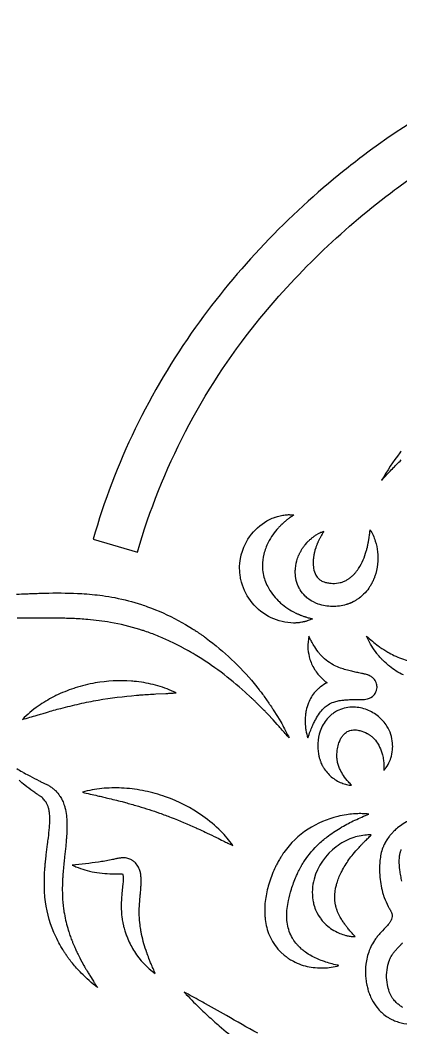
# Model space of a CAD drawing. Header units: millimetres. Extents: x 4236 to 5436, y 1579 to 2339.
# Drawn here: x 4821.5 to 4848.7, y 2036.8 to 2108.8 of the extents above; entities that cross this region are included whole.
import ezdxf

# ---------------------------------------------------------------- set-up
doc = ezdxf.new("R2010")
doc.units = ezdxf.units.MM
doc.layers.add('Default', color=70, linetype='Continuous')

msp = doc.modelspace()

# ---------------------------------------------------------------- linework, layer by layer
at = {"layer": 'Default'}
for points in [[(4898.195, 2102.643, 0.065875), (4887.108, 2107.121, 0.015988), (4886.99, 2107.186, 0.069892), (4886.505, 2107.356, 0.037727), (4878.459, 2108.704, 0.051872), (4868.505, 2108.447, 0.007395), (4866.934, 2108.197, 0.121062), (4845.974, 2099.103, 0.006549), (4844.677, 2098.085, 0.068722), (4834.038, 2086.883, 0.085012), (4826.709, 2071.713), (4829.887, 2070.799, -0.09978), (4838.39, 2087.182, -0.060956), (4847.988, 2096.48, -0.003709), (4848.58, 2096.917, -0.124758), (4868.954, 2105.171, -0.051688), (4878.179, 2105.41, -0.006512), (4879.622, 2105.256, -0.030577), (4885.573, 2104.18, 0.015781), (4885.69, 2104.116, 0.068393), (4886.164, 2103.949, -0.033444), (4891.493, 2102.207, -0.045872), (4899.009, 2098.304)], [(4848.756, 2078.019, 0.00232), (4848.66, 2077.894, 0.031418), (4847.362, 2075.934, 0.001633), (4847.575, 2076.164, -0.002657), (4847.892, 2076.507, -0.008109), (4848.216, 2076.842, -0.00396), (4848.432, 2077.064, -0.004406), (4848.762, 2077.391, -0.002563)], [(4821.23, 2067.777, -0.004515), (4821.95, 2067.813, -0.001602), (4822.383, 2067.83, -0.003105), (4822.817, 2067.845, -0.001395), (4823.542, 2067.865, -0.017152), (4825.893, 2067.823, -0.017714), (4827.381, 2067.679, -0.012991), (4828.274, 2067.535, -0.030349), (4830.176, 2067.037, -0.007752), (4830.603, 2066.888, -0.037931), (4832.797, 2065.908), (4833.32, 2065.616), (4833.83, 2065.305, -0.009446), (4833.956, 2065.226, -0.005159), (4834.08, 2065.143, 0.000847), (4834.265, 2065.017, 0.002253), (4834.327, 2064.975, -0.001568), (4834.511, 2064.85, -0.006392), (4834.694, 2064.722, -0.006721), (4834.813, 2064.633, -0.062469), (4838.232, 2061.397), (4838.596, 2060.938, -0.000793), (4838.732, 2060.767, -0.006825), (4838.843, 2060.622, -0.011804), (4838.948, 2060.473), (4839.284, 2059.997, -0.003612), (4839.43, 2059.789, -0.007162), (4839.531, 2059.638, -0.008295), (4839.608, 2059.514), (4839.914, 2059.021), (4840.14, 2058.65), (4840.21, 2058.523, -0.00149), (4840.483, 2058.013, -0.003231), (4840.684, 2057.629, -0.00143), (4840.749, 2057.5, -0.003801), (4840.459, 2057.823, -0.001966), (4840.175, 2058.147, -0.000482), (4839.986, 2058.362), (4839.893, 2058.47), (4839.598, 2058.783), (4839.21, 2059.2, 0.01088), (4839.088, 2059.33, 0.003711), (4839.013, 2059.406, 0.001523), (4838.913, 2059.506, -0.002213), (4838.812, 2059.607), (4838.41, 2060.007, 0.008836), (4838.26, 2060.156, 0.003595), (4838.157, 2060.253, 0.002184), (4838.001, 2060.397), (4837.586, 2060.779, 0.048029), (4834.02, 2063.443, 0.00915), (4833.873, 2063.534, 0.003648), (4833.784, 2063.586, 0.00261), (4833.664, 2063.654, 0.000969), (4833.544, 2063.721, -0.002516), (4833.484, 2063.755, -0.00116), (4833.305, 2063.857, 0.003492), (4833.214, 2063.907, 0.006114), (4833.123, 2063.955, 0.005623), (4833.062, 2063.986), (4832.575, 2064.239), (4832.081, 2064.474, 0.010363), (4831.202, 2064.848, 0.015849), (4830.309, 2065.173, 0.005558), (4830.049, 2065.255, 0.035069), (4827.95, 2065.768, 0.022687), (4826.332, 2065.971, 0.006741), (4825.783, 2066.008, 0.009768), (4824.675, 2066.057, 0.003353), (4824.116, 2066.068, 0.002359), (4823.554, 2066.072, 0.003485), (4822.707, 2066.071, 0.001397), (4821.286, 2066.057)], [(4848.919, 2062.003, -0.058122), (4847.926, 2062.623, -0.007702), (4847.798, 2062.728), (4847.673, 2062.836), (4847.554, 2062.948, -0.011224), (4847.465, 2063.033, -0.004552), (4847.408, 2063.092, -0.002115), (4847.324, 2063.18, -0.00759), (4847.137, 2063.393, -0.010129), (4847.01, 2063.549, -0.010762), (4846.914, 2063.678, -0.057887), (4846.288, 2064.775, 0.007995), (4846.699, 2064.42, 0.01378), (4847.117, 2064.091, 0.005133), (4847.238, 2064.002, 0.022547), (4847.796, 2063.64, 0.020671), (4848.244, 2063.402, 0.053065), (4849.331, 2063.009, -0.002176)], [(4821.253, 2055.301, 0.003368), (4821.649, 2055.072, 0.001388), (4821.782, 2054.997, 0.004316), (4822.18, 2054.776, 0.01099), (4822.843, 2054.432, 0.002782), (4822.977, 2054.369, -0.00078), (4823.181, 2054.273, -0.004919), (4823.4, 2054.167, -0.022591), (4823.619, 2054.044, -0.013434), (4823.721, 2053.977), (4823.836, 2053.889, 0.003703), (4823.928, 2053.81, -0.00523), (4824.018, 2053.727, -0.051439), (4824.315, 2053.368, -0.028603), (4824.478, 2053.095, -0.038091), (4824.627, 2052.743, -0.017433), (4824.694, 2052.52, -0.008142), (4824.727, 2052.387, -0.035392), (4824.817, 2051.818, -0.010127), (4824.831, 2051.605, -0.009059), (4824.839, 2051.352, -0.005557), (4824.84, 2051.104, -0.001175), (4824.839, 2051.022, -0.010037), (4824.821, 2050.617, -0.004142), (4824.804, 2050.379, -0.003086), (4824.778, 2050.065, -0.001242), (4824.749, 2049.754, 0.000585), (4824.666, 2048.992, 0.002501), (4824.62, 2048.541, 0.013003), (4824.533, 2047.505, 0.002029), (4824.525, 2047.359, 0.017344), (4824.507, 2046.558, 0.00631), (4824.516, 2046.197, 0.024535), (4824.596, 2045.268, 0.004864), (4824.627, 2045.055, 0.029267), (4824.891, 2043.894, -0.002951), (4824.921, 2043.79, 0.003335), (4824.942, 2043.72, 0.006641), (4824.964, 2043.65), (4825.055, 2043.372, 0.002997), (4825.184, 2043.028, 0.006234), (4825.266, 2042.823, 0.007777), (4825.307, 2042.72, 0.005191), (4825.35, 2042.618, 0.002893), (4825.442, 2042.415, -0.003792), (4825.502, 2042.279, 0.003469), (4825.534, 2042.211, 0.001791), (4825.566, 2042.144, -0.000663), (4825.632, 2042.01, 0.009721), (4825.732, 2041.809, 0.002746), (4825.767, 2041.742), (4825.907, 2041.475), (4826.055, 2041.212, 0.008101), (4826.129, 2041.079, 0.002622), (4826.167, 2041.013, 0.002606), (4826.285, 2040.818, -0.003014), (4826.363, 2040.686, 0.009263), (4826.443, 2040.556, -0.000349), (4826.525, 2040.426), (4826.689, 2040.166, 0.00262), (4826.773, 2040.036, -0.001032), (4826.901, 2039.842, -0.005916), (4827.027, 2039.645, -0.040526), (4825.855, 2040.679, -0.02188), (4825.226, 2041.388, -0.01125), (4825.151, 2041.48, -0.004749), (4825.103, 2041.543, -0.002673), (4825.032, 2041.639, 0.001371), (4824.984, 2041.702, -0.001096), (4824.913, 2041.798, -0.002564), (4824.842, 2041.895, -0.002395), (4824.708, 2042.093, -0.006832), (4824.577, 2042.295, -0.006807), (4824.494, 2042.431, -0.038311), (4823.904, 2043.58, -0.077138), (4823.267, 2046.11, -0.016038), (4823.229, 2046.678, -0.010943), (4823.221, 2047.244, -0.002151), (4823.222, 2047.405, -0.011001), (4823.252, 2048.044, -0.00377), (4823.276, 2048.36, -0.002598), (4823.304, 2048.674, -0.003454), (4823.357, 2049.14, -0.001734), (4823.451, 2049.904, 0.003372), (4823.51, 2050.353, 0.009783), (4823.586, 2051.085, 0.010999), (4823.608, 2051.438, 0.012049), (4823.611, 2051.713, 0.027781), (4823.581, 2052.169, 0.014302), (4823.557, 2052.322, 0.032496), (4823.498, 2052.552, 0.015053), (4823.469, 2052.632, 0.033035), (4823.376, 2052.836, 0.045916), (4823.218, 2053.064, 0.026979), (4823.101, 2053.189, 0.024017), (4823.003, 2053.274, 0.012617), (4822.912, 2053.34, 0.003451), (4822.854, 2053.38, 0.003302), (4822.664, 2053.505, -0.00335), (4822.532, 2053.593, -0.00672), (4822.401, 2053.684, -0.016966), (4821.829, 2054.114, -0.009182), (4821.407, 2054.467, -0.019857)], [(4849.355, 2051.615, 0.053646), (4848.496, 2051.059, 0.008721), (4848.416, 2050.991, 0.007602), (4848.298, 2050.884, 0.000678), (4848.181, 2050.774, 0.004736), (4848.126, 2050.714, 0.001771), (4848.009, 2050.581, 0.004158), (4847.955, 2050.519, 0.020695), (4847.895, 2050.443), (4847.734, 2050.215), (4847.62, 2050.018, 0.001933), (4847.579, 2049.942, 0.003993), (4847.521, 2049.826, 0.004597), (4847.483, 2049.732, -0.00306), (4847.451, 2049.65, 0.043882), (4847.311, 2049.18, 0.023793), (4847.238, 2048.723, 0.019973), (4847.212, 2048.303, 0.012803), (4847.212, 2047.941, 0.014809), (4847.237, 2047.53, 0.050731), (4847.473, 2046.301, 0.013849), (4847.541, 2046.093, 0.036486), (4847.835, 2045.442, 0.002332), (4847.884, 2045.352, 0.001105), (4847.954, 2045.228, -0.001559), (4847.996, 2045.153, -0.008904), (4848.029, 2045.089, -0.009492), (4848.066, 2045.011, -0.014813), (4848.088, 2044.952, -0.053248), (4848.107, 2044.861, -0.004978), (4848.111, 2044.812, -0.048128), (4848.098, 2044.621, -0.0764), (4848.044, 2044.454, -0.02324), (4848.003, 2044.382, -0.015519), (4847.95, 2044.302, -0.013228), (4847.895, 2044.228, -0.009518), (4847.829, 2044.147, -0.008566), (4847.728, 2044.032, -0.006546), (4847.552, 2043.844), (4847.422, 2043.707), (4847.286, 2043.561, 0.001015), (4847.182, 2043.442, 0.007013), (4847.095, 2043.34, 0.011996), (4847.009, 2043.231, 0.021598), (4846.844, 2043.003, 0.067998), (4846.39, 2042.052, 0.038597), (4846.271, 2041.556, 0.048458), (4846.206, 2040.626, 0.020146), (4846.232, 2040.246, 0.027367), (4846.302, 2039.815, 0.007339), (4846.34, 2039.655, 0.017582), (4846.431, 2039.338, 0.025943), (4846.569, 2038.975, 0.013698), (4846.668, 2038.774, 0.045035), (4847.036, 2038.202), (4847.186, 2038.028, 0.023253), (4847.288, 2037.925, -0.003644), (4847.393, 2037.825), (4847.527, 2037.716), (4847.71, 2037.578, 0.004986), (4847.806, 2037.518, 0.012969), (4848.002, 2037.407, 0.017417), (4848.202, 2037.308, 0.034391), (4848.562, 2037.176, 0.106977), (4850.168, 2037.045, 0.085734)], [(4848.815, 2047.245, -0.016688), (4848.727, 2047.641, -0.013032), (4848.662, 2048.044, -0.006526), (4848.648, 2048.165, -0.024381), (4848.623, 2048.68, -0.007243), (4848.624, 2048.776, -0.018328), (4848.636, 2048.98, -0.049236), (4848.688, 2049.266, -0.002421), (4848.701, 2049.324, -0.018643), (4848.736, 2049.43, 0.000667), (4848.765, 2049.513)], [(4848.886, 2038.217, -0.033231), (4848.665, 2038.354, -0.012628), (4848.549, 2038.441, -0.007731), (4848.439, 2038.531, -0.010993), (4848.342, 2038.632, -0.017603), (4848.23, 2038.764, -0.031618), (4848.091, 2038.962, -0.043717), (4847.908, 2039.345, -0.043881), (4847.773, 2039.839, -0.102298), (4847.809, 2041.249, -0.011116), (4847.847, 2041.388, -0.00351), (4847.869, 2041.465, -0.020134), (4847.889, 2041.522, 0.001905), (4847.913, 2041.584, -0.00431), (4847.943, 2041.662, -0.025262), (4848.006, 2041.796, -0.019619), (4848.045, 2041.869, -0.007145), (4848.123, 2041.997, -0.007116), (4848.163, 2042.053, -0.009787), (4848.292, 2042.221, -0.007791), (4848.338, 2042.278, -0.006715), (4848.414, 2042.364, -0.001218), (4848.493, 2042.452), (4848.735, 2042.703, 0.002444), (4848.869, 2042.841, 0.002933)], [(4838.493, 2036.368, -0.000967), (4836.253, 2037.633), (4834.75, 2038.479, 0.000728), (4834.373, 2038.69, 0.002314), (4833.803, 2039.005, 0.004117), (4833.227, 2039.314, 0.002963), (4833.375, 2039.153, 0.015509), (4834.449, 2038.071, 0.005332), (4834.926, 2037.625, 0.006555), (4835.738, 2036.902, 0.020659), (4838.469, 2034.746)]]:
    msp.add_lwpolyline(points, format="xyb", dxfattribs=at)
for points in [[(4841.505, 2066.305, 0.005204), (4841.566, 2066.279, 0.020053), (4841.691, 2066.234, -0.001226), (4841.797, 2066.198, -0.006347), (4841.861, 2066.176, -0.003183), (4841.926, 2066.152, 0.004779), (4842.036, 2066.119, -0.000781), (4842.171, 2066.082, -0.006298), (4842.332, 2066.036, -0.004135), (4842.403, 2066.015, -0.01033), (4842.292, 2065.966, -0.006817), (4842.179, 2065.921, -0.002856), (4842.041, 2065.869, -0.013521), (4841.971, 2065.846, -0.010038), (4841.9, 2065.827, -0.00641), (4841.828, 2065.811, -0.002751), (4841.756, 2065.795, 0.002201), (4841.659, 2065.774), (4841.56, 2065.754, -0.020681), (4841.461, 2065.743), (4841.261, 2065.727, 0.002086), (4841.173, 2065.721, -0.005779), (4841.059, 2065.719), (4840.856, 2065.728, -0.110899), (4839.266, 2066.195, -0.107837), (4837.972, 2067.325, -0.106495), (4837.282, 2068.836, -0.007628), (4837.26, 2068.947, -0.004618), (4837.237, 2069.115, -0.00316), (4837.216, 2069.283, -0.001253), (4837.204, 2069.395, -0.01007), (4837.198, 2069.593, -0.002782), (4837.198, 2069.677, -0.002223), (4837.199, 2069.846, 0.001001), (4837.215, 2070.014, -0.004367), (4837.226, 2070.126, -0.006657), (4837.236, 2070.209, -0.009381), (4837.249, 2070.292), (4837.294, 2070.511, -0.006198), (4837.308, 2070.579, -0.009908), (4837.325, 2070.647, -0.013631), (4837.349, 2070.726, -0.110819), (4838.184, 2072.238, -0.111215), (4839.526, 2073.211, -0.010362), (4839.693, 2073.274, -0.002841), (4839.764, 2073.299, -0.002221), (4839.907, 2073.347, -0.015212), (4840.298, 2073.435, -0.008215), (4840.446, 2073.452, -0.003579), (4840.544, 2073.461, -0.002049), (4840.69, 2073.473, -0.001854), (4840.789, 2073.471, -0.006759), (4840.935, 2073.465, -0.00923), (4841.08, 2073.454, -0.007537), (4840.961, 2073.369, -0.002857), (4840.883, 2073.315, -0.000944), (4840.768, 2073.237, -0.002399), (4840.587, 2073.096, -0.002532), (4840.48, 2073.015, -0.006339), (4840.413, 2072.954, -0.002463), (4840.347, 2072.896, 0.002473), (4840.264, 2072.825, 0.004373), (4840.216, 2072.782, -0.007549), (4840.155, 2072.72, -0.001723), (4840.094, 2072.66, 0.004366), (4840.034, 2072.6, 0.00712), (4839.975, 2072.539, 0.070589), (4839.241, 2071.488, 0.055437), (4838.93, 2070.648, 0.062589), (4838.829, 2069.803, 0.045451), (4838.884, 2069.252, 0.073077), (4839.208, 2068.323, 0.078531), (4839.959, 2067.313, 0.00439), (4840.015, 2067.259, 0.069454), (4841.058, 2066.515), (4841.208, 2066.435, 0.021561), (4841.276, 2066.403, -0.015071), (4841.365, 2066.366, -0.004274), (4841.445, 2066.332, 0.001068)], [(4846.665, 2068.581, -0.002685), (4846.636, 2068.529, -0.001066), (4846.607, 2068.478, 0.000008), (4846.577, 2068.426, -0.016151), (4846.54, 2068.361, -0.011226), (4846.499, 2068.298, -0.005425), (4846.446, 2068.224, -0.051916), (4846.069, 2067.776, -0.029446), (4845.757, 2067.506, -0.001131), (4845.678, 2067.45, -0.003293), (4845.597, 2067.395, -0.003637), (4845.543, 2067.359, -0.012464), (4845.459, 2067.309, -0.001961), (4845.371, 2067.263, 0.00406), (4845.313, 2067.233), (4845.195, 2067.173, -0.008028), (4845.134, 2067.148, 0.000985), (4845.073, 2067.124, -0.011874), (4844.996, 2067.095, -0.008149), (4844.889, 2067.059, -0.00218), (4844.828, 2067.04, -0.074435), (4843.834, 2066.903, -0.077576), (4842.826, 2067.078, -0.070138), (4842.158, 2067.422, -0.037642), (4841.884, 2067.651, -0.069001), (4841.526, 2068.103, 0.006044), (4841.483, 2068.171, -0.019391), (4841.454, 2068.226, -0.007981), (4841.395, 2068.352), (4841.34, 2068.48, -0.010421), (4841.298, 2068.609, -0.023633), (4841.252, 2068.77, -0.010869), (4841.231, 2068.867, -0.008067), (4841.214, 2068.963, -0.005151), (4841.2, 2069.06, -0.002107), (4841.191, 2069.124), (4841.181, 2069.377, -0.013379), (4841.182, 2069.47, -0.001722), (4841.192, 2069.624, -0.062203), (4841.346, 2070.352, -0.018934), (4841.42, 2070.54, -0.013175), (4841.453, 2070.62, -0.010172), (4841.489, 2070.697, -0.006928), (4841.528, 2070.773, -0.003648), (4841.568, 2070.848, -0.001424), (4841.622, 2070.947, -0.008188), (4841.683, 2071.041, 0.000239), (4841.746, 2071.133, -0.002132), (4841.808, 2071.224, -0.019833), (4841.877, 2071.311), (4842.019, 2071.477, -0.013958), (4842.065, 2071.527, -0.007894), (4842.113, 2071.575, -0.001803), (4842.171, 2071.631, 0.006125), (4842.23, 2071.686, -0.005211), (4842.33, 2071.775, -0.004406), (4842.414, 2071.841, -0.0008), (4842.498, 2071.904, 0.002465), (4842.583, 2071.967, -0.003365), (4842.673, 2072.023), (4842.852, 2072.129, -0.015294), (4843.016, 2072.208, -0.010535), (4843.229, 2072.297, -0.007162), (4843.191, 2072.229, -0.004261), (4843.152, 2072.163, -0.000574), (4843.1, 2072.077, 0.005272), (4843.026, 2071.949), (4842.935, 2071.777, -0.005356), (4842.889, 2071.693, 0.008047), (4842.849, 2071.606, -0.000133), (4842.801, 2071.498, -0.005362), (4842.772, 2071.435, 0.01554), (4842.74, 2071.361, 0.004002), (4842.704, 2071.263, -0.007656), (4842.68, 2071.199, 0.017971), (4842.641, 2071.094), (4842.591, 2070.923, 0.013142), (4842.561, 2070.818, 0.001735), (4842.542, 2070.733, -0.00179), (4842.51, 2070.587, -0.00724), (4842.498, 2070.503, 0.003853), (4842.482, 2070.4, 0.015855), (4842.472, 2070.318, 0.018743), (4842.469, 2070.256, -0.006826), (4842.463, 2070.175, 0.004123), (4842.459, 2070.095), (4842.46, 2069.938, 0.020782), (4842.463, 2069.87, 0.003634), (4842.473, 2069.785, -0.001541), (4842.479, 2069.71), (4842.492, 2069.638, 0.082671), (4842.661, 2069.133, 0.032126), (4842.747, 2069.002, 0.077182), (4842.935, 2068.816, 0.051058), (4843.142, 2068.699, 0.036366), (4843.336, 2068.63, 0.039004), (4843.619, 2068.573, 0.027496), (4843.856, 2068.556, 0.056259), (4844.399, 2068.614, 0.002172), (4844.524, 2068.647, 0.03677), (4844.641, 2068.689, -0.009778), (4844.758, 2068.737, -0.010022), (4844.872, 2068.798, 0.004736), (4844.957, 2068.851, 0.008352), (4845.041, 2068.908, 0.033305), (4845.234, 2069.061, 0.018787), (4845.312, 2069.138, 0.024445), (4845.379, 2069.203, 0.003887), (4845.517, 2069.36, 0.011862), (4845.565, 2069.422, -0.005506), (4845.612, 2069.485, -0.005231), (4845.653, 2069.54, 0.003952), (4845.703, 2069.615, 0.042944), (4846.038, 2070.24, 0.031475), (4846.263, 2070.865, 0.009227), (4846.282, 2070.93, 0.005627), (4846.3, 2070.997, 0.001608), (4846.321, 2071.086, -0.004679), (4846.356, 2071.222, 0.002965), (4846.384, 2071.359, -0.000635), (4846.402, 2071.452, -0.004117), (4846.431, 2071.593, -0.003659), (4846.444, 2071.688, -0.002126), (4846.459, 2071.784, -0.001328), (4846.488, 2071.979, -0.001163), (4846.504, 2072.127, -0.006492), (4846.525, 2072.303, -0.004175), (4846.536, 2072.38, -0.063732), (4846.905, 2071.584, -0.049251), (4847.07, 2070.809, -0.111088), (4846.875, 2069.062, -0.013861), (4846.846, 2068.981, -0.005724), (4846.789, 2068.847, 0.002533), (4846.754, 2068.767, -0.003488), (4846.693, 2068.633, -0.004446)], [(4842.068, 2057.511, 0.010082), (4842.253, 2057.967, -0.003539), (4842.325, 2058.148, -0.002625), (4842.362, 2058.237, -0.004822), (4842.438, 2058.412, -0.009938), (4842.556, 2058.665, -0.014393), (4842.705, 2058.944, -0.037188), (4842.987, 2059.369, -0.038514), (4843.25, 2059.657, -0.043629), (4843.532, 2059.876, -0.056398), (4843.935, 2060.065, -0.030467), (4844.246, 2060.15, -0.022852), (4844.585, 2060.204, -0.012862), (4844.863, 2060.228, -0.013452), (4845.24, 2060.24, -0.003089), (4845.37, 2060.241, -0.004104), (4845.644, 2060.239, -0.000434), (4845.74, 2060.239, 0.002924), (4845.842, 2060.239, 0.008327), (4846.034, 2060.244, 0.013214), (4846.227, 2060.263, 0.117658), (4846.709, 2060.469, 0.054576), (4846.847, 2060.61, 0.042868), (4846.929, 2060.737, 0.031807), (4846.974, 2060.835, 0.025803), (4847.003, 2060.927, 0.055003), (4847.029, 2061.107, 0.031887), (4847.026, 2061.22, 0.048628), (4846.998, 2061.375, 0.035795), (4846.928, 2061.549, 0.026913), (4846.85, 2061.669, 0.031636), (4846.782, 2061.747, 0.022007), (4846.709, 2061.815, 0.040877), (4846.605, 2061.891, -0.005368), (4846.541, 2061.928, 0.020241), (4846.415, 2061.986, 0.005217), (4846.367, 2062.003, 0.022851), (4846.203, 2062.053, 0.001419), (4846.075, 2062.084, 0.003409), (4845.998, 2062.101, 0.004791), (4845.924, 2062.116, -0.000339), (4845.738, 2062.154, -0.001152), (4845.56, 2062.19, -0.002448), (4845.387, 2062.227, -0.003727), (4845.217, 2062.265, -0.013794), (4844.807, 2062.372, -0.018023), (4844.415, 2062.5, -0.027511), (4843.971, 2062.691, -0.005489), (4843.9, 2062.728, -0.096456), (4842.946, 2063.492, -0.013986), (4842.808, 2063.664, -0.027361), (4842.501, 2064.123, -0.009327), (4842.383, 2064.332, -0.006293), (4842.246, 2064.594, -0.001321), (4842.155, 2064.775, 0.066204), (4842.085, 2063.957, 0.009144), (4842.09, 2063.852, 0.057389), (4842.231, 2063.117, 0.071052), (4842.618, 2062.312, 0.009754), (4842.683, 2062.217, 0.058984), (4843.227, 2061.629, 0.005937), (4843.283, 2061.581, 0.012936), (4843.457, 2061.446, 0.046037), (4842.99, 2061.155, 0.023709), (4842.844, 2061.035, 0.01221), (4842.73, 2060.926, 0.006232), (4842.621, 2060.814, 0.087555), (4842.117, 2059.999, 0.045907), (4841.956, 2059.46, 0.021228), (4841.904, 2059.138, 0.053413), (4841.905, 2058.3, 0.015239), (4841.939, 2058.045, 0.037696), (4842.072, 2057.5)], [(4832.19, 2060.695, 0.002162), (4832.372, 2060.705, 0.005327), (4832.648, 2060.724, 0.007035), (4832.482, 2060.806, 0.046442), (4831.183, 2061.275, 0.035045), (4829.822, 2061.528, 0.009693), (4829.454, 2061.562, 0.06113), (4826.865, 2061.429, 0.03307), (4825.423, 2061.074, 0.001961), (4825.335, 2061.045, 0.03237), (4824.049, 2060.523, 0.00399), (4823.884, 2060.439, 0.032907), (4822.776, 2059.776, 0.049801), (4821.654, 2058.823, 0.005268), (4822.183, 2058.974, 0.001179), (4822.7, 2059.129, -0.002238), (4823.041, 2059.23, -0.001057), (4823.381, 2059.33, -0.002549), (4823.887, 2059.475, -0.004011), (4824.391, 2059.613, -0.00796), (4825.733, 2059.941, -0.010039), (4827.077, 2060.208, -0.022411), (4829.806, 2060.551, -0.002841), (4830.153, 2060.579, -0.003162), (4830.676, 2060.615, -0.001937), (4831.205, 2060.645), (4831.919, 2060.682, 0.001332)], [(4843.601, 2059.016, 0.010709), (4843.553, 2058.97), (4843.466, 2058.871, 0.092182), (4842.958, 2057.981, 0.072551), (4842.791, 2057.104, 0.012004), (4842.788, 2056.935, 0.055338), (4842.873, 2056.188, 0.008477), (4842.9, 2056.08, 0.014694), (4842.932, 2055.972, 0.008937), (4842.968, 2055.865, 0.01514), (4842.999, 2055.785, 0.002894), (4843.042, 2055.681, 0.00977), (4843.115, 2055.528, 0.003029), (4843.155, 2055.455, 0.000991), (4843.196, 2055.381, 0.079421), (4843.757, 2054.722, 0.076932), (4844.5, 2054.278, 0.035288), (4844.852, 2054.165, 0.046206), (4845.213, 2054.111, -0.014343), (4844.987, 2054.351, -0.0332), (4844.631, 2054.806, -0.040151), (4844.386, 2055.236, -0.03304), (4844.272, 2055.524, -0.027192), (4844.197, 2055.809, 0.000285), (4844.186, 2055.88, 0.004825), (4844.173, 2055.958, -0.004836), (4844.168, 2056.02, 0.005667), (4844.162, 2056.098, -0.010828), (4844.157, 2056.158, -0.003545), (4844.156, 2056.272, -0.014873), (4844.16, 2056.369, -0.02868), (4844.199, 2056.719, -0.041882), (4844.308, 2057.151, -0.037121), (4844.422, 2057.416, -0.037363), (4844.552, 2057.628, -0.040938), (4844.679, 2057.778, -0.092148), (4844.983, 2057.99, -0.050676), (4845.17, 2058.05, -0.039879), (4845.354, 2058.073, -0.024798), (4845.488, 2058.073, -0.049843), (4845.809, 2058.024, -0.055625), (4846.32, 2057.822, -0.00586), (4846.377, 2057.791, -0.011625), (4846.446, 2057.749, -0.016514), (4846.525, 2057.696, -0.01454), (4846.589, 2057.648, -0.009054), (4846.653, 2057.597, -0.003704), (4846.74, 2057.521, -0.061777), (4847.07, 2057.117, -0.057301), (4847.335, 2056.566, -0.024857), (4847.418, 2056.293, -0.028526), (4847.489, 2055.917, -0.010713), (4847.508, 2055.742, -0.013456), (4847.524, 2055.47, -0.009848), (4847.528, 2055.186, 0.025577), (4847.665, 2055.355, 0.057408), (4847.942, 2055.849, 0.023902), (4848.022, 2056.061, 0.05466), (4848.139, 2056.642, 0.042716), (4848.141, 2057.12, 0.120126), (4847.744, 2058.333, 0.082952), (4847.124, 2059.032, 0.074382), (4846.323, 2059.503, 0.089626), (4845.359, 2059.704, 0.108434), (4844.292, 2059.491, 0.01274), (4844.141, 2059.414, 0.016912), (4843.995, 2059.329, 0.021117), (4843.856, 2059.233, 0.021339), (4843.749, 2059.151, 0.001546), (4843.65, 2059.061, -0.002723)], [(4834.238, 2050.992, -0.003635), (4834.723, 2050.766, -0.00233), (4835.372, 2050.455, -0.001453), (4835.535, 2050.376, -0.001709), (4836.027, 2050.135, 0.002325), (4836.359, 2049.972, 0.00479), (4836.699, 2049.813, 0.043699), (4835.857, 2050.822, 0.042562), (4834.563, 2051.911, 0.069264), (4831.883, 2053.288, 0.035035), (4830.427, 2053.696, 0.035141), (4828.932, 2053.902, 0.004074), (4828.744, 2053.912, 0.036115), (4827.335, 2053.878, 0.04631), (4825.953, 2053.615, 0.005242), (4826.498, 2053.484, 0.001133), (4827.034, 2053.363, -0.00228), (4827.388, 2053.282, -0.001055), (4827.74, 2053.2, -0.002974), (4828.262, 2053.074, -0.004554), (4828.78, 2052.941, -0.001894), (4829.122, 2052.849, -0.005627), (4829.97, 2052.608, -0.014317), (4831.469, 2052.12, -0.007899), (4832.291, 2051.816, -0.013629), (4834.076, 2051.065, -0.001528)], [(4841.604, 2048.321, -0.001639), (4841.632, 2048.373, -0.008708), (4841.677, 2048.45, -0.012089), (4841.834, 2048.701, -0.059135), (4842.885, 2049.938, -0.026932), (4843.553, 2050.496, -0.02949), (4844.516, 2051.128, -0.021265), (4845.451, 2051.617, -0.017379), (4846.453, 2052.045, 0.015824), (4846.175, 2052.071, 0.020174), (4845.756, 2052.081, 0.015842), (4845.336, 2052.06, 0.018936), (4844.846, 2052.004, 0.020841), (4844.219, 2051.88, 0.084083), (4842.095, 2050.965, 0.095201), (4840.368, 2049.31, 0.00774), (4840.282, 2049.185, 0.001669), (4840.24, 2049.121, -0.001122), (4840.178, 2049.026, 0.009623), (4840.096, 2048.894, 0.004625), (4840.039, 2048.795, 0.006099), (4839.966, 2048.665, 0.008875), (4839.83, 2048.403, 0.002452), (4839.765, 2048.271, 0.033217), (4839.329, 2047.178, 0.004233), (4839.285, 2047.036, 0.039126), (4839.044, 2045.934, 0.051485), (4839.004, 2044.772, 0.006138), (4839.014, 2044.654, 0.066223), (4839.272, 2043.517, 0.087078), (4839.935, 2042.398), (4840.042, 2042.277), (4840.096, 2042.217), (4840.155, 2042.162), (4840.392, 2041.948, 0.002392), (4840.519, 2041.852, 0.002799), (4840.582, 2041.804, 0.007452), (4840.678, 2041.735, 0.011162), (4840.776, 2041.67, 0.020386), (4840.912, 2041.591, 0.076057), (4842.041, 2041.152, 0.061501), (4843.194, 2041.046, 0.030854), (4843.757, 2041.095, 0.034721), (4844.304, 2041.216, -0.002726), (4844.168, 2041.246, -0.011925), (4843.706, 2041.363, -0.015555), (4843.26, 2041.502, -0.00421), (4843.136, 2041.546, -0.017366), (4842.716, 2041.717, -0.021726), (4842.294, 2041.931, 0.002703), (4842.241, 2041.963, 0.001348), (4842.161, 2042.009, -0.001206), (4842.108, 2042.04), (4841.907, 2042.177, -0.019055), (4841.846, 2042.22, 0.002971), (4841.719, 2042.322, 0.005622), (4841.627, 2042.395), (4841.543, 2042.476, -0.019417), (4841.439, 2042.575, -0.007062), (4841.381, 2042.638, -0.004397), (4841.305, 2042.722, 0.001753), (4841.231, 2042.806), (4841.079, 2043.014, -0.007853), (4841.038, 2043.078), (4840.98, 2043.17, -0.094011), (4840.62, 2044.175, -0.036789), (4840.572, 2044.721, -0.02999), (4840.599, 2045.285, -0.024136), (4840.689, 2045.861, -0.02596), (4840.903, 2046.675, -0.024271), (4841.248, 2047.594, -0.009524), (4841.374, 2047.874, -0.002737), (4841.452, 2048.038, -0.002257), (4841.479, 2048.091, -0.013444), (4841.576, 2048.269, 0.004329)], [(4844.152, 2045.223, 0.005395), (4844.132, 2045.28, -0.011628), (4844.088, 2045.435, 0.000036), (4844.059, 2045.554, 0.009412), (4844.045, 2045.631, -0.031122), (4844.014, 2045.838, -0.010606), (4844.007, 2045.95, -0.006581), (4844.003, 2046.062, -0.068275), (4844.122, 2046.975, -0.014054), (4844.19, 2047.206, -0.04005), (4844.504, 2047.953, -0.036418), (4845.024, 2048.795, -0.015353), (4845.317, 2049.181, -0.014425), (4845.741, 2049.672, -0.001159), (4845.842, 2049.779, -0.003692), (4845.998, 2049.943, -0.005789), (4846.161, 2050.106, -0.004137), (4846.272, 2050.216, -0.001037), (4846.386, 2050.326, 0.002206), (4846.501, 2050.439, 0.005194), (4846.618, 2050.557, 0.024078), (4846.287, 2050.552, 0.072069), (4845.231, 2050.328, 0.072631), (4844.113, 2049.719, 0.167669), (4842.524, 2047.399, 0.107232), (4842.443, 2045.89, 0.02637), (4842.515, 2045.558, 0.04209), (4842.685, 2045.101, 0.004744), (4842.715, 2045.035, 0.010637), (4842.747, 2044.97), (4842.842, 2044.803), (4842.891, 2044.721), (4842.973, 2044.605, 0.000676), (4843.057, 2044.491, 0.03098), (4843.303, 2044.215, 0.080103), (4844.166, 2043.604, 0.014454), (4844.362, 2043.518, 0.034991), (4844.801, 2043.372, 0.006419), (4844.882, 2043.352, 0.025863), (4845.17, 2043.301, 0.030717), (4845.461, 2043.282, -0.001304), (4845.245, 2043.528, -0.002431), (4845.142, 2043.647, -0.004458), (4845.042, 2043.765, -0.001074), (4844.993, 2043.824, -0.002957), (4844.899, 2043.942, -0.003384), (4844.83, 2044.03, -0.011768), (4844.678, 2044.236, -0.01335), (4844.522, 2044.47, -0.019025), (4844.352, 2044.762, -0.032754), (4844.17, 2045.166, 0.002289)], [(4828.597, 2047.784, -0.004664), (4828.661, 2047.784), (4828.764, 2047.781, -0.314749), (4828.839, 2047.732, -0.014638), (4828.855, 2047.632, -0.01737), (4828.864, 2047.472, -0.006747), (4828.863, 2047.401, -0.007759), (4828.858, 2047.285, -0.0101), (4828.842, 2047.077), (4828.766, 2046.337, 0.002118), (4828.757, 2046.24, 0.012913), (4828.727, 2045.742, 0.01729), (4828.726, 2045.23, 0.021841), (4828.766, 2044.71, 0.003463), (4828.779, 2044.606, 0.006117), (4828.799, 2044.476, 0.012118), (4828.833, 2044.296, 0.001722), (4828.855, 2044.194, 0.003339), (4828.877, 2044.093, 0.004175), (4828.895, 2044.018, 0.009993), (4828.928, 2043.893, 0.01094), (4828.985, 2043.694, 0.013278), (4829.085, 2043.402, 0.008972), (4829.197, 2043.116, 0.040381), (4829.673, 2042.219, 0.094897), (4831.16, 2040.637, -0.000188), (4831.007, 2040.996, -0.002253), (4830.857, 2041.349, -0.003903), (4830.75, 2041.611, -0.010633), (4830.585, 2042.048, -0.002069), (4830.554, 2042.134, -0.033265), (4830.184, 2043.434, -0.001993), (4830.135, 2043.694, -0.006884), (4830.099, 2043.909, -0.011818), (4830.07, 2044.125, -0.024134), (4830.015, 2044.809, -0.003085), (4830.013, 2044.895, -0.013243), (4830.018, 2045.324, -0.00902), (4830.044, 2045.763, -0.005176), (4830.083, 2046.215, 0.000196), (4830.109, 2046.495, 0.002617), (4830.125, 2046.688, 0.007412), (4830.147, 2047.04, 0.00338), (4830.15, 2047.145, 0.003975), (4830.152, 2047.226, 0.013217), (4830.148, 2047.423, 0.002863), (4830.145, 2047.481, 0.006913), (4830.138, 2047.571, 0.012998), (4830.124, 2047.697, 0.030685), (4830.076, 2047.933, 0.054616), (4829.955, 2048.247, 0.064484), (4829.734, 2048.555, 0.012414), (4829.685, 2048.603, 0.006555), (4829.633, 2048.649, 0.001976), (4829.552, 2048.71, 0.01661), (4829.485, 2048.753, 0.021577), (4829.416, 2048.792, 0.063504), (4829.128, 2048.895, 0.049136), (4828.91, 2048.92, 0.004873), (4828.749, 2048.914, 0.004322), (4828.67, 2048.906, -0.002192), (4828.559, 2048.89, 0.005734), (4828.408, 2048.862, 0.002426), (4828.313, 2048.842, 0.000976), (4828.177, 2048.813, -0.003246), (4827.999, 2048.775, -0.013983), (4827.096, 2048.617, -0.009541), (4826.169, 2048.5, -0.005434), (4825.209, 2048.407, 0.013049), (4825.478, 2048.286, 0.054775), (4826.802, 2047.898, 0.047744), (4828.288, 2047.778, 0.003278), (4828.386, 2047.779, -0.000144), (4828.529, 2047.783, -0.002548)]]:
    msp.add_lwpolyline(points, format="xyb", close=True, dxfattribs=at)

doc.saveas('drawing.dxf')
